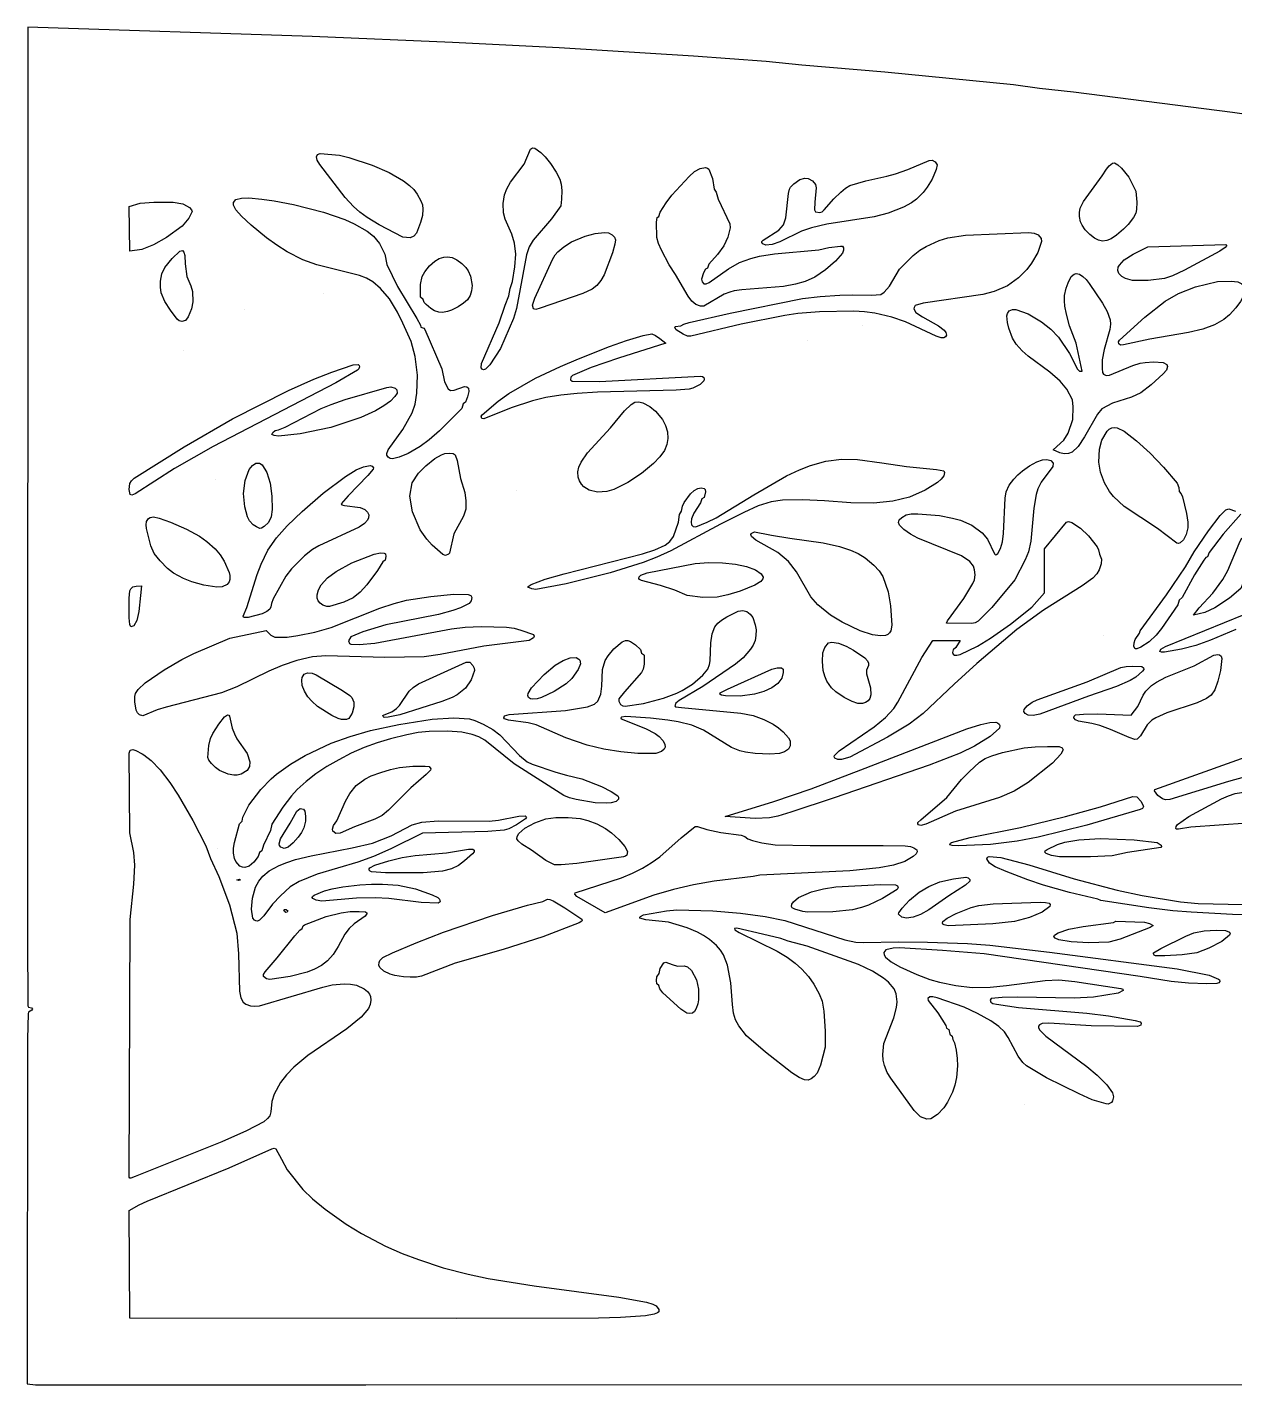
# Model space of a CAD drawing. Header units: millimetres. Extents: x 0 to 1498, y 1 to 900.
# Drawn here: x 0 to 800, y 1 to 900 of the extents above; entities that cross this region are included whole.
import ezdxf

# ---------------------------------------------------------------- set-up
doc = ezdxf.new("R2010")
doc.units = ezdxf.units.MM

msp = doc.modelspace()

# ---------------------------------------------------------------- linework, layer by layer
for points in [[(902.83, 828.26), (798.42, 843.23), (693.1, 856.74), (670.66, 859.12), (653.37, 861.7), (568.23, 870.08), (513.32, 874.62), (489.78, 876.99), (441.56, 880.58), (352.69, 886.12), (282.05, 889.71), (189.2, 893.62), (0.91, 899.82), (0.73, 296.94), (0.98, 252.23), (1.35, 251.36), (3.49, 250.75), (3.95, 250.06), (3.53, 249.22), (1.41, 247.98), (1.08, 247.01), (0.75, 230.2), (0.5, 2), (5.97, 1.42), (224.61, 1.34), (1497.5, 1.5)], [(803.96, 577.51), (792.32, 564.34), (783.02, 552.18), (781.82, 549.36), (780.75, 548.8), (779.44, 547.07), (773.24, 537.32), (765.13, 522.4), (763.17, 520.62), (762.26, 517.52), (751.43, 501.93), (747.96, 497.46), (743.32, 493.08), (737.72, 489.55), (735.12, 488.39), (733.95, 488.46), (733.04, 489.96), (733.25, 492.45), (734.07, 494.56), (736.75, 498.68), (737.29, 500.35), (754.72, 524.07), (767.29, 542.66), (773, 552.51), (782.59, 566.59), (790.14, 576.64), (793.97, 580.5), (795.97, 580.95), (800.38, 579.49)], [(800.58, 501.18), (783.85, 494.04), (774.15, 490.66), (764.58, 488.11), (753.28, 486.23), (751.39, 486.27), (750.36, 486.7), (751.03, 488.24), (753.96, 490), (806.15, 511.07)], [(812.57, 405.27), (795.65, 400.64), (756.91, 388.67), (754.09, 388.45), (752.02, 389.11), (749.08, 391.41), (746.69, 394.42), (747.08, 395.43), (825.28, 423.23)], [(821.56, 312.1), (798.45, 312.67), (771.02, 314.08), (758.81, 315.09), (742.92, 317.04), (711.32, 321.96), (709.33, 322.81), (690.5, 327.13), (673.37, 332.05), (662.87, 335.64), (648.56, 341.04), (641.22, 344.22), (637.59, 346.61), (635.76, 349.5), (636.2, 350.55), (637.23, 351), (644.98, 350.43), (663.5, 345.54), (693.69, 336.24), (722.08, 328.61), (738.6, 325.08), (764, 320.99), (775.63, 319.86), (805.45, 319.24)]]:
    msp.add_lwpolyline(points)
for points in [[(340.52, 816.84), (343.32, 814.07), (346.92, 809.55), (350.59, 803.96), (353.17, 799.12), (354, 796), (354.35, 791.76), (354.33, 786), (353.83, 781.65), (347.65, 773.02), (335.53, 758.94), (332.8, 754.51), (331.12, 749.2), (324.5, 713.6), (322.54, 707.08), (313.89, 687.15), (306.82, 676.44), (303.91, 673.38), (302.53, 673.03), (301.68, 673.5), (301.13, 674.41), (301.25, 677.19), (312.89, 704.2), (316.85, 715.87), (319.46, 722.05), (320.27, 726.94), (321.89, 731.52), (323.37, 741.21), (323.96, 749.69), (323.17, 756.76), (321.39, 762.86), (316.99, 772.81), (315.85, 776.88), (315.63, 783.09), (316.57, 788.83), (318.06, 792.75), (320.57, 797.14), (329.49, 809.13), (333.61, 819.06), (334.93, 819.88), (336.58, 819.75)], [(213.5, 813.62), (228.9, 808.52), (240.04, 803.73), (249.53, 798.12), (253.64, 795.05), (256.43, 792.39), (258.76, 789.31), (261.18, 784.9), (262.15, 782.16), (262.54, 779.35), (262.14, 775.19), (260.94, 770.53), (258.22, 763.5), (256.54, 761.44), (254.09, 760.43), (249.24, 760.83), (233.59, 768.9), (225.6, 773.82), (220.8, 777.35), (216.45, 781.2), (211.05, 787.17), (194.23, 808.96), (192.56, 811.85), (192.12, 813.89), (192.75, 815.45), (194.49, 816.13), (207.22, 815.01)], [(601.51, 810.62), (602.89, 808.78), (602.21, 805.52), (599.68, 799.22), (596.35, 793.84), (593.68, 790.49), (589.14, 786.01), (585.89, 783.5), (580.71, 780.6), (570.38, 776.69), (561.23, 774.34), (529.76, 769.34), (519.73, 767.12), (513.11, 764.72), (498.65, 757.68), (493.71, 755.91), (489.43, 755.54), (487.54, 756.35), (486.8, 757.25), (486.8, 757.88), (487.81, 758.88), (498.14, 765.5), (501.16, 768.95), (502.76, 773.66), (504.52, 789.82), (505.12, 792.55), (505.88, 794.01), (507.94, 796.18), (512, 799.07), (515.27, 799.99), (517.56, 799.73), (520.36, 798.12), (522.37, 795.7), (522.88, 793.45), (521.81, 783.96), (521.67, 778.88), (522.45, 777.61), (525.27, 777.21), (526.69, 777.7), (528.19, 778.84), (534.58, 786.14), (539.08, 790.64), (542.23, 793.26), (545.18, 794.92), (555.72, 798.19), (569.59, 801.12), (575.32, 802.73), (583.51, 805.61), (597.66, 811.51), (599.55, 811.7)], [(725.03, 806.59), (729.7, 800.44), (734.32, 791.25), (734.99, 783.94), (734.87, 779.18), (734.42, 776.77), (732.87, 773.83), (729.37, 769.25), (726.23, 766.03), (721.53, 762.14), (717.99, 759.79), (715.31, 758.64), (712.35, 758.26), (709.75, 758.75), (707.06, 760.14), (703.95, 762.65), (700.95, 765.68), (698.78, 768.69), (697.76, 771.04), (697.09, 774.52), (697.02, 777.11), (697.51, 779.95), (699.84, 784.45), (712.15, 801.37), (714.9, 805.94), (716.65, 807.96), (718.87, 809.74), (720.18, 809.99), (722.49, 808.74)], [(451.68, 805.75), (454.13, 799.61), (455.36, 792.52), (456.64, 790.68), (457.89, 785.96), (465.58, 769.59), (465.96, 767.11), (464.4, 760.77), (461.59, 755.19), (457.47, 749.37), (451.77, 742.86), (450.83, 740.39), (449.58, 739.71), (448.26, 737.27), (447, 733), (447.41, 731.35), (448.41, 730.05), (449.88, 729.92), (451.99, 730.85), (464.73, 739.87), (472.06, 743.98), (479.45, 746.82), (485.3, 748.33), (495.33, 749.85), (524.55, 752.48), (531.12, 754.03), (539.01, 754.96), (540.3, 754.78), (540.94, 753.78), (540.91, 752.17), (540.2, 750.19), (535.58, 744.91), (528.99, 739.12), (521.82, 734.37), (515.59, 731.5), (509.12, 729.63), (501.07, 728.27), (473.53, 726), (468.49, 725.27), (465.55, 724.55), (461.85, 723.03), (448.47, 715.13), (446.17, 715.15), (443.22, 716.35), (440.42, 718.58), (438.02, 721.71), (429.75, 736.14), (425.53, 742.55), (420.5, 752.14), (418.47, 756.67), (417.35, 760.69), (417.15, 770.74), (417.65, 773.8), (418.71, 774.46), (419.5, 777.43), (423.45, 783.63), (427.27, 788.59), (438.64, 800.99), (442.37, 804.36), (446.04, 806.38), (449.45, 806.9), (450.8, 806.55)], [(103.63, 782.88), (103.97, 782.77), (108.04, 780.47), (109.35, 778.9), (109.63, 777.76), (107.51, 773.32), (103.03, 768.21), (92.72, 760.61), (84.15, 755.83), (76.44, 752.76), (68.5, 751.5), (67.95, 781.03), (75.3, 783.32), (84.44, 784.05), (97.1, 784.01)], [(155.79, 785.98), (163.93, 784.9), (176.77, 782.42), (196.76, 777.43), (210.73, 772.46), (216.96, 769.67), (225.56, 764.9), (229.77, 761.49), (233.64, 756.67), (237.21, 749.57), (238.64, 742.84), (245.76, 728.22), (258.46, 707.11), (260.84, 702.68), (261.17, 701.38), (262.99, 700.64), (263.83, 699.67), (274.95, 673.6), (276.67, 665.16), (279.24, 660.37), (280.67, 659.31), (283.24, 659.66), (290.1, 661.93), (291.6, 661.88), (292.71, 660.95), (292.93, 658.6), (292.05, 655.1), (290.64, 651.54), (289.13, 650.54), (288.27, 647.51), (273.39, 632.74), (266.52, 626.68), (260.59, 622.32), (252.66, 617.7), (246.79, 615.24), (242.26, 614.06), (240.89, 614.29), (239.42, 615.3), (238.61, 616.65), (238.52, 617.6), (239.5, 620.16), (249.1, 633.52), (255.39, 644.49), (257.25, 650.28), (258.48, 657.68), (258.88, 669.57), (257.42, 681.9), (254.64, 691.9), (249.24, 703.83), (245.65, 711.13), (240.32, 720.01), (234.45, 726.95), (229.26, 731.38), (225.12, 733.71), (220.45, 735.52), (192.3, 742.44), (183.03, 745.85), (172.71, 751.19), (165.82, 755.49), (158.88, 760.41), (148.77, 768.72), (142.33, 774.77), (138.7, 778.82), (137.09, 781.99), (137.14, 783.77), (138.68, 785.68), (142.33, 786.75), (147.35, 786.78)], [(387.78, 762.44), (389.3, 760.87), (389.86, 759.07), (389.51, 756.29), (387.9, 750.53), (382.54, 735.82), (380.28, 732.09), (377.59, 728.94), (374.53, 726.53), (368.26, 723.5), (340.18, 713.79), (337.22, 713.01), (335.77, 713.47), (335.11, 715.73), (336.57, 720.52), (348.19, 746.03), (349.99, 749.08), (351.81, 751.24), (355.71, 754.34), (360.95, 757.64), (369.82, 761.53), (376.49, 763.29), (382.64, 763.96), (385.33, 763.62)], [(669.78, 762.44), (671.84, 760), (671.87, 757.92), (669.59, 750.8), (665.44, 743.7), (662.17, 739.36), (656.8, 733.91), (649.47, 728.7), (640.69, 724.84), (633.08, 722.8), (593.66, 717.21), (588.37, 715.62), (587.57, 714.31), (587.54, 713.51), (588.82, 710.89), (593.13, 708.03), (603.73, 702.2), (607.43, 699.31), (608.63, 697.7), (609, 696.09), (608.4, 694.79), (607.41, 694.33), (605.6, 694.29), (602.15, 695.33), (581.87, 704.72), (572.9, 707.96), (561.6, 710.57), (554.75, 711.51), (547.84, 711.93), (524.91, 711.48), (510.58, 710.23), (502.01, 709.07), (473.19, 703.37), (439.93, 695.4), (437.64, 695.43), (434.69, 696.6), (430.2, 699.62), (429.17, 701.04), (429.56, 701.71), (433.2, 702.27), (435.27, 703.34), (438.74, 704.36), (465.87, 710.54), (513.83, 720.19), (525.51, 721.56), (538.49, 722.51), (546.64, 722.75), (559.36, 722.38), (565.52, 722.98), (567.84, 724.41), (571.28, 728.43), (577.92, 739.63), (587.12, 748.71), (591.48, 752.18), (595.52, 754.65), (604.13, 758.58), (609.95, 760.42), (621.68, 762.14), (663.53, 763.84), (667.03, 763.5)], [(793.47, 754.07), (790.08, 751.53), (766.63, 738.91), (758.79, 735.3), (753.41, 733.57), (742.5, 732.1), (732.12, 732.26), (727.49, 733.45), (725.13, 734.77), (723.25, 736.7), (722.46, 738.76), (722.78, 740.93), (723.49, 742.35), (726.67, 745.84), (732.7, 749.66), (742.39, 754.5), (793.99, 755.91), (794.72, 755.42)], [(105.21, 743.25), (106.2, 734.87), (108.83, 728.74), (109.98, 724.86), (110.14, 718.13), (109.36, 713.49), (107.2, 708.19), (105.25, 705.71), (102.94, 705.03), (101.18, 705.53), (99.82, 706.65), (95.41, 712.43), (91.64, 718.32), (89.31, 723.94), (88.72, 727.74), (88.71, 731.65), (89.6, 736.54), (91.64, 740.66), (96.52, 746.8), (101.55, 751.57), (103.34, 751.97), (104.31, 751), (104.85, 748.61)], [(284.93, 745.9), (288.23, 743.49), (290.95, 740.66), (292.4, 738.54), (293.97, 735.12), (295, 728.87), (294.65, 725.36), (293.66, 722.21), (291.89, 719.44), (289.4, 717.06), (285.85, 714.72), (281.46, 712.57), (278.69, 711.57), (275.38, 711.08), (273.02, 711.28), (270.09, 712.18), (267.7, 713.63), (264.62, 716.28), (263.3, 717.71), (262.68, 719.63), (260.97, 721.1), (260.96, 729.55), (261.92, 734.8), (263.71, 737.96), (266.88, 741.84), (270.43, 745.06), (273.25, 746.72), (276.4, 747.7), (278.76, 747.87), (281.87, 747.31)], [(699.41, 734.89), (701.64, 732.75), (703.59, 730.14), (712.44, 717.11), (715.38, 711.7), (717.32, 706.15), (717.6, 703.21), (717.26, 699.84), (713.44, 686.44), (712.19, 679.7), (712.1, 673.86), (712.42, 671.37), (712.94, 670.24), (714.71, 669.36), (716.94, 669.57), (732.4, 675.94), (737.3, 677.4), (740.69, 677.95), (746.13, 678.24), (752.41, 677.89), (754.94, 676.68), (755.44, 675.28), (754.62, 672.83), (752.56, 670.33), (744.49, 663.12), (737.64, 657.86), (731.57, 654.93), (718.95, 651.08), (711.9, 647.19), (708.95, 643.81), (700.41, 628.61), (696.2, 622.28), (692.23, 618.63), (689.73, 617.62), (686.93, 617.44), (684.13, 618.03), (679.7, 620.21), (686.68, 626.46), (689.53, 631.06), (692.72, 640.1), (692.94, 648.6), (692.39, 653.16), (688.81, 660.36), (684.3, 665.5), (677.51, 671.39), (663.04, 681.99), (659.15, 685.54), (655.19, 690.01), (652.77, 694.1), (650.33, 700.56), (649.36, 704.44), (649.08, 708.69), (649.35, 710.33), (650.51, 712.01), (652.66, 713.07), (655.06, 713.04), (663.09, 710.16), (672.04, 704.9), (678.14, 699.91), (683.14, 694.57), (690.44, 683.91), (695.77, 673.46), (697.12, 672.11), (698.96, 672.17), (694.91, 690.78), (690.61, 702.21), (688.41, 709.8), (687.35, 715.1), (687.08, 718.74), (687.28, 722.32), (688.28, 727.08), (689.55, 730.67), (691.71, 734.89), (693.55, 736.45), (694.85, 736.82), (697.05, 736.31)], [(804.1, 730.28), (806.22, 728.44), (807, 726.38), (806.4, 723.43), (803.7, 718.27), (800.65, 713.99), (796.35, 709.35), (792.76, 706.46), (786.44, 702.85), (778.76, 699.97), (769.35, 697.64), (743.65, 693.4), (726.3, 689.65), (724.26, 689.41), (723.26, 690.2), (722.96, 691.55), (723.58, 692.78), (740.38, 708), (753.93, 718.57), (762.56, 723.5), (773.93, 727.88), (788.48, 731.45), (797.49, 731.8), (801.84, 731.22)], [(196.5, 723.26), (196.5, 723.26)], [(144.7, 713.25), (144.7, 713.25)], [(553.5, 702.07), (553.5, 702.07)], [(419.37, 693.85), (423.19, 690.69), (391.88, 680.81), (373.77, 674.48), (361.42, 669.19), (360.39, 668.28), (360.1, 666.46), (361.26, 665.63), (379.3, 665.4), (446.16, 668.88), (447.53, 668.61), (448.37, 667.99), (448.75, 666.83), (448.4, 665.71), (446.01, 663.39), (441.22, 660.88), (438.77, 660.28), (430.13, 659.59), (378.16, 658.18), (364.64, 657.44), (353.85, 656.29), (343.96, 654.67), (335.02, 652.55), (320.87, 647.92), (302.8, 640.62), (301.46, 640.91), (301.1, 642.38), (301.64, 643.29), (312.33, 652.36), (319.26, 657.28), (337.12, 667.42), (353.63, 675.33), (365.46, 680.39), (386.07, 688.38), (397.32, 692.36), (408.24, 695.66), (414.05, 696.86), (416.5, 695.81)], [(516.88, 692.23), (516.88, 692.23)], [(104.2, 686), (104.2, 686)], [(220.5, 675.02), (220.16, 673.72), (219.22, 672.75), (204.73, 664.37), (123.66, 622.27), (97.96, 607.69), (72.08, 590.92), (69.69, 590.15), (68.62, 590.64), (68.02, 593.75), (68.48, 597.93), (69.51, 599.56), (71.27, 601.27), (104.54, 622.08), (136.5, 640.72), (173.48, 659.45), (190.25, 666.93), (202.26, 671.55), (216.36, 676.39), (219.6, 676.52), (220.27, 675.9)], [(244.11, 660.94), (245.27, 659.73), (245.35, 657.53), (243.83, 655.35), (240.95, 652.35), (236.68, 649.18), (231.13, 645.87), (221.46, 641.5), (201.64, 634.92), (181.31, 630.61), (166.96, 629.11), (164.03, 629.49), (162.56, 630.32), (163.07, 631.58), (164.59, 632.83), (166.94, 633.29), (171.19, 635.2), (195.06, 647.38), (201.76, 650.16), (211.05, 653.35), (238.5, 661.41), (241.35, 661.78)], [(412.6, 648.75), (416.44, 645.71), (421.06, 640.23), (423.12, 636.15), (424.32, 631.91), (424.58, 627.68), (423.93, 623.55), (422.38, 619.75), (419.41, 615.54), (415.22, 610.99), (407.22, 604.4), (398.21, 598.57), (388.94, 593.96), (384.27, 592.5), (377.95, 592.06), (372.47, 593.4), (369.09, 595.56), (367.36, 597.42), (366.07, 599.6), (365.27, 602.01), (365.04, 605.55), (365.7, 608.54), (367.19, 611.86), (371.5, 618.06), (386.58, 634.57), (395.85, 645.82), (400.29, 650.11), (402.81, 651.6), (405.41, 651.95), (408.02, 651.31)], [(726.61, 632.38), (734.94, 626.07), (743.87, 617.79), (752.76, 608.54), (761.84, 597.99), (762.87, 595.19), (763.2, 592.57), (764.47, 590.88), (765.24, 588.99), (767.98, 577.97), (768.85, 572.31), (768.77, 568.52), (767.75, 564.07), (766.04, 560.59), (763.82, 558.47), (762.67, 558.07), (761.53, 558.24), (748.82, 568.06), (726.59, 582.68), (719.55, 589.23), (716.91, 592.62), (713.6, 598.29), (710.94, 605.4), (709.99, 612), (710.36, 620.56), (711.88, 626.41), (715.4, 632.51), (716.77, 633.84), (718.48, 634.7), (720.28, 634.98), (722.08, 634.66)], [(156.03, 610.24), (159.1, 605.04), (161.29, 598.02), (162.54, 589.35), (162.78, 580.62), (162, 575.67), (160.26, 572.07), (157.47, 569.39), (155.61, 568.33), (154.53, 568.15), (152.23, 569.06), (150.12, 570.56), (147.8, 573.21), (146.41, 575.74), (144.51, 582.28), (143.76, 591.22), (144.85, 599.9), (147.46, 607.03), (149.78, 609.83), (151.84, 611.27), (154.4, 611.35)], [(283.76, 616.75), (285.13, 613.08), (287.38, 601.18), (290.31, 591.85), (290.96, 586.35), (290.83, 580.86), (289.42, 576.21), (283.01, 564.56), (280.01, 551.75), (279.44, 550.95), (277.51, 550.23), (275.56, 550.86), (268.65, 557), (265.14, 561.02), (260.76, 567.26), (255.48, 579.01), (253.82, 589.43), (255.4, 598.33), (259.5, 604.67), (264.49, 609.57), (270.28, 614.33), (274.75, 616.88), (277.04, 617.58), (280.11, 617.91), (282.62, 617.58)], [(566.17, 611.57), (582.56, 609.1), (602.48, 607.14), (607.24, 606.16), (607.8, 605), (607.33, 602.99), (605.46, 600.62), (603.05, 598.59), (594.89, 593.31), (584.64, 588.84), (573.65, 586.05), (560.7, 584.72), (545.66, 585.04), (528.38, 586.45), (513.69, 587.04), (500.54, 586.87), (492.92, 585.74), (484.47, 582.95), (474.91, 578.57), (459.55, 570.85), (426.58, 553.35), (417.25, 549.09), (408.33, 545.58), (386.33, 538.73), (357.4, 531.47), (337.21, 527.75), (334.66, 528.01), (332.03, 529.13), (332.19, 529.61), (334.25, 531.06), (343.37, 534.42), (356.08, 538.04), (407.92, 551.3), (415.94, 553.96), (422.83, 557.06), (426.04, 559.45), (428.39, 562.83), (431.6, 572.22), (432.29, 577.27), (433.71, 579.51), (434.31, 582.89), (435.49, 585.24), (439.62, 591.08), (442.11, 593.27), (444.44, 594.49), (446.77, 594.95), (448.56, 594.61), (449.24, 593.79), (449.45, 592.23), (448.6, 588.47), (447.2, 587.58), (446.19, 585.02), (441.78, 578.11), (440.32, 574.51), (440, 572.23), (440.31, 570.39), (441.37, 569.41), (443.06, 569.24), (450.58, 572.18), (456.62, 575.21), (481.61, 590.43), (503.21, 602.92), (511.8, 606.96), (518.98, 609.66), (529.3, 612.5), (539.61, 613.83), (550.13, 613.75)], [(678.07, 612.96), (679.68, 611.37), (679.42, 609.15), (671.76, 598.78), (669.56, 594.22), (668.45, 590.64), (666.92, 581.46), (664.91, 559.75), (663.43, 552.65), (661.15, 547.25), (654.22, 534.16), (639.02, 515.86), (630.15, 506.64), (628.08, 505.58), (625.82, 505.15), (609.11, 505.31), (609.77, 506.86), (620.66, 521.72), (626.57, 531.56), (627.52, 534.15), (627.99, 537.39), (627.71, 540.63), (626.85, 543.08), (624.6, 546.18), (618.91, 549.98), (590.18, 561.64), (585.23, 564.35), (580.92, 567.32), (577.9, 570.17), (577.21, 572.06), (577.65, 573.76), (579.45, 575.37), (582.48, 576.98), (585.62, 577.76), (590.03, 577.86), (604.49, 576.65), (613.13, 574.99), (618.28, 573.48), (625.91, 570.16), (632.61, 565.26), (636.23, 560.92), (640.79, 551.19), (641.57, 550.7), (642.25, 550.82), (643.08, 551.54), (644.91, 554.82), (646.24, 559.15), (646.83, 564.65), (647.86, 588.22), (648.68, 592.41), (650.64, 596.62), (653.57, 600.67), (656.28, 603.57), (659.37, 606.27), (663.96, 609.45), (668.94, 612.21), (672.54, 613.55), (675.43, 613.77)], [(229.78, 608.19), (229.61, 607.33), (225.96, 603.05), (213.1, 589.74), (208.39, 584.35), (208.78, 583.78), (210.66, 583.36), (220.88, 581.94), (223.94, 580.69), (225.88, 578.9), (226.66, 577.18), (226.57, 575.04), (225.73, 573.57), (223.77, 571.44), (220.36, 569.02), (193.52, 556.59), (189.3, 554.06), (184.18, 549.94), (175.46, 541.27), (171.73, 536.51), (163.46, 521.53), (162.21, 518.38), (161.85, 516.13), (161.08, 514.75), (159.13, 513.1), (155.97, 511.63), (146.7, 509.16), (144.47, 509.1), (143.74, 509.47), (143.59, 510.03), (145.91, 515.73), (152.78, 537.52), (155.43, 544.43), (159.91, 553.6), (165.55, 561.92), (172.55, 569.85), (182.55, 579.27), (196.37, 591.36), (211.29, 602.4), (218.36, 606.87), (223.11, 608.96), (227.62, 609.74), (228.95, 609.32)], [(125.47, 600.64), (125.47, 600.64)], [(324.4, 593.4), (324.4, 593.4)], [(95.42, 572.25), (105.94, 567.58), (114.56, 562.93), (119.45, 559.54), (125.04, 554.48), (128.21, 550.65), (130.87, 546.53), (134.23, 538.91), (134.71, 536.96), (134.75, 534.2), (134.29, 532.77), (132.87, 530.96), (129.63, 529.45), (126.1, 529.3), (117.46, 530.59), (109.46, 532.68), (103.92, 534.88), (97.44, 538.51), (93.38, 541.67), (88.61, 546.54), (84.69, 551.52), (82.35, 556.62), (79.57, 567.94), (79.2, 570.45), (79.49, 572.78), (80.86, 574.67), (81.89, 575.32), (84.21, 575.82), (87.95, 574.91)], [(697.7, 568.35), (703.01, 563.2), (708.75, 555.91), (709.79, 553.9), (710.35, 550.95), (711.7, 547.84), (711.47, 544.63), (710.12, 540.77), (708.49, 537.97), (706.01, 535.14), (698.96, 530.15), (673.32, 514.03), (655.68, 501.15), (629.2, 478.79), (614.09, 465.1), (593.54, 445.6), (584.41, 438.47), (570, 429.96), (545.02, 416.71), (539.61, 415.07), (537.05, 415.26), (535.19, 416.15), (534.79, 416.91), (534.91, 417.76), (538.06, 421.01), (561.26, 436.75), (568.63, 443), (574.13, 448.86), (576.89, 453.07), (592.72, 482.63), (600.1, 494), (618.11, 494), (615.24, 489.36), (613.41, 487.75), (613, 486), (613.53, 484.78), (614.41, 484.3), (616.02, 484.2), (618.03, 484.71), (629.49, 490.16), (638.22, 495.38), (651.47, 504.64), (665.54, 516.03), (674, 525.46), (674, 554.62), (688.45, 572.23), (689.94, 572.62), (691.96, 572.11)], [(492.1, 563.94), (493.21, 563.7), (505.34, 561.62), (527.47, 558.62), (538.16, 556.22), (545.46, 553.75), (550.54, 551.44), (555.3, 548.55), (561.08, 543.8), (564.51, 540.01), (566.95, 536.31), (570.54, 526.15), (572.07, 516.92), (572.86, 503.97), (572.29, 500.29), (571.42, 498.91), (570.15, 497.89), (568.62, 497.31), (565.39, 496.98), (560.07, 497.67), (551.88, 500.38), (540, 505.98), (532.34, 510.7), (523.91, 517.61), (519.25, 522.92), (509.76, 539.41), (504.39, 546.28), (497.37, 552.1), (482.93, 560.31), (479.9, 562.83), (479.49, 564.11), (479.77, 564.81), (482.08, 565.83)], [(809.43, 556.83), (809.69, 550.16), (808.79, 538.87), (807.31, 536.63), (806.71, 533.57), (805.17, 532.42), (804.87, 530.46), (803.84, 528.24), (796.36, 522.03), (786.62, 515.61), (780.19, 512.46), (772.66, 510.71), (776.29, 515.52), (785.38, 525.14), (791.99, 534.19), (795.31, 540.25), (802.71, 558.15), (804.44, 561.49), (806.33, 562.58), (807.96, 562.01)], [(238, 549.5), (237.53, 547.17), (236.03, 545.99), (232.42, 540.23), (225.42, 530.74), (220.86, 525.82), (216.37, 522.27), (210.18, 519.2), (200.7, 516.4), (198.87, 516.46), (196.34, 517.37), (194.45, 518.58), (193.09, 520.11), (192.42, 521.97), (192.43, 524.07), (193.43, 527.48), (195.22, 530.81), (199.37, 535.35), (205.01, 539.65), (215.54, 545.32), (230.17, 551.02), (234.3, 551.86), (236.92, 551.82), (237.74, 551.2)], [(476.7, 542.84), (482.61, 540.63), (486.36, 538), (487.61, 535.83), (487.47, 534.78), (486.28, 532.87), (482.16, 530.44), (472.45, 526.54), (464.41, 524.1), (457.27, 522.7), (447.69, 522.35), (437.32, 523.7), (429.27, 527.23), (419.77, 530.32), (407.29, 533.6), (405.83, 534.24), (405.37, 534.85), (405.66, 536.05), (406.65, 537.07), (411.04, 538.8), (442.72, 544.92), (451.7, 545.44), (460.79, 545.28), (469.35, 544.47)], [(75.61, 523.75), (74.39, 513.08), (73.13, 507.22), (71.12, 503.63), (69.15, 503.04), (68.43, 504.49), (68.06, 508.91), (68.08, 521.85), (68.56, 526.79), (69.1, 528.21), (70.43, 529.38), (72.57, 529.96), (76.23, 530)], [(294.81, 522.3), (294.49, 520.13), (293.02, 518.5), (287.37, 515.6), (282.29, 513.75), (272.82, 511.17), (237.96, 504.21), (222.73, 499.76), (214.8, 496.4), (213.2, 493.79), (213.78, 492.05), (214.8, 491.58), (220.24, 491.25), (230.71, 492.07), (281.46, 501.65), (290.45, 502.71), (301.14, 503.09), (317.73, 502.73), (322.92, 502.01), (327.38, 500.86), (335.71, 497.93), (336.13, 496.86), (335.73, 495.79), (332.73, 493.82), (302.86, 490.28), (274.01, 484.57), (263.24, 483.15), (237.37, 482.71), (198.31, 483.85), (189.35, 483.02), (179.1, 480.69), (169.23, 477.33), (160.47, 473.58), (139.29, 463.22), (129.11, 459.32), (92.58, 449.9), (86.64, 447.97), (77.07, 444.03), (74.8, 444.66), (73.6, 445.98), (72.67, 447.92), (71.81, 453.26), (71.81, 456.91), (72.19, 458.78), (74.04, 461.58), (78.71, 465.93), (91.12, 474.42), (102.96, 481.36), (110.82, 485.26), (134.61, 495.51), (158.75, 500.6), (161.76, 497.4), (164.47, 496.22), (172.59, 496.17), (179.59, 497.13), (190.85, 499.49), (201.69, 502.5), (233.98, 515.4), (243.39, 518.46), (251.61, 520.52), (267.69, 523.08), (283.06, 524.6), (292.46, 524.4), (294.14, 523.73)], [(476.98, 513.01), (479.18, 511.36), (480.79, 509.12), (482.53, 504.35), (483.02, 500.88), (482.97, 497.28), (482.37, 493.9), (481.17, 490.88), (479.36, 488.12), (474.47, 482.55), (469.39, 478.16), (447.7, 463.46), (432.1, 454.32), (429.98, 452.56), (429.14, 450.78), (429.73, 450.06), (433.64, 449.56), (472.99, 445.84), (480.99, 444.22), (488.21, 441.68), (494.26, 438.57), (497.89, 436.11), (500.96, 433.55), (504.58, 429.54), (505.61, 427.44), (505.63, 424.3), (504.55, 422.12), (501.93, 420.14), (498.59, 419.21), (492.11, 418.81), (482.49, 419.13), (476.03, 419.94), (472.27, 420.93), (466.72, 423.2), (448.12, 434.58), (440.43, 437.81), (431.54, 440.05), (424.64, 441.31), (413.06, 442.62), (396.8, 443.74), (393.85, 443.14), (393.51, 442.74), (393.81, 441.99), (409.88, 435.73), (416.12, 432.47), (418.89, 430.48), (421.36, 427.78), (422.67, 425.41), (422.82, 423.33), (422.21, 422), (420.46, 420.38), (416.64, 419.18), (404.71, 419.25), (393.51, 420.15), (382.33, 421.95), (371.31, 424.61), (357.16, 429.41), (337.4, 438.19), (332.15, 439.44), (319.23, 441.31), (316.54, 442.16), (316.04, 442.74), (316.47, 443.98), (319.56, 444.86), (356.92, 447.6), (371.39, 449.92), (376.14, 451.76), (378.34, 453.88), (380.16, 458.39), (380.85, 463.62), (381.33, 474.81), (383.04, 480.59), (385.01, 483.87), (388.9, 488.31), (394.44, 493.03), (396.63, 493.94), (398.06, 493.96), (399.87, 493.33), (403.25, 491.02), (406.56, 487.9), (407.22, 485.52), (408.59, 484.77), (408.87, 484.2), (408.86, 478.35), (408.31, 475), (407.12, 472.76), (395.87, 459.99), (392.17, 455.24), (392.09, 453.71), (393.31, 451.55), (394.74, 450.69), (396.39, 450.47), (408.48, 452.15), (421.66, 455.74), (430.6, 459.18), (434.17, 460.88), (440.88, 465.03), (447.77, 470.92), (450.99, 474.89), (452.27, 478.13), (452.67, 480.44), (453.17, 492.34), (453.97, 498.44), (455.82, 502.87), (457.72, 505.35), (460.09, 507.39), (463.7, 509.67), (471.17, 513.25), (474.21, 513.88)], [(713.29, 496.99), (713.29, 496.99)], [(547.47, 487.55), (555, 482.43), (556.8, 480.58), (557.54, 478.95), (557.44, 477.42), (556.2, 474.27), (556.11, 471.77), (558.73, 462.63), (558.93, 457.95), (558.34, 455.57), (557.28, 453.97), (555.52, 452.84), (553.45, 452.21), (550.39, 452.29), (546.67, 453.49), (541.38, 456.16), (535.79, 459.97), (533.06, 462.5), (529.86, 466.99), (528.44, 470.28), (527.54, 474), (527, 480.08), (527.31, 485.74), (528.57, 489.31), (531.06, 492.38), (533.1, 492.88), (537.6, 492.24), (542.63, 490.24)], [(295.43, 477.46), (296.39, 475.65), (296.57, 474.01), (294.5, 468), (290.73, 462.41), (285.22, 458.04), (281.87, 456.31), (274.93, 453.62), (247.17, 444.78), (239.49, 443.11), (236.93, 443.01), (236.07, 443.6), (236.06, 444.21), (236.89, 444.82), (242.01, 446.76), (245.09, 448.88), (246.9, 450.94), (253.33, 460.41), (255.98, 462.89), (259.62, 465.27), (291.07, 479.56), (293.44, 479.62)], [(366.35, 480.82), (366.7, 478.58), (365.18, 474.75), (361.01, 468.82), (357.25, 465.33), (349.33, 460.23), (341.04, 456.18), (338.15, 455.3), (335.15, 455), (333.66, 455.33), (332.45, 456.27), (331.89, 457.54), (332.1, 458.92), (334.39, 462.67), (342.78, 471.53), (350.1, 477.71), (355.33, 480.78), (360, 482.4), (363.94, 482.57), (365.7, 481.61)], [(739.55, 475.92), (739.68, 474.65), (738.92, 473.58), (734.5, 469.66), (730.65, 467.48), (721.62, 463.44), (702.99, 457.08), (670.76, 445.13), (666.34, 444.28), (663.19, 444.45), (661.13, 445.56), (660.35, 446.87), (660.43, 448.29), (662.41, 450.65), (665.86, 453.05), (669.15, 454.75), (702.22, 466.54), (724.59, 475.99), (728.09, 476.72), (732.53, 476.87), (738.38, 476.63)], [(791.34, 482), (790.43, 474.07), (788.8, 466.93), (786.66, 461.21), (784.2, 457.84), (781.08, 455.6), (775.07, 452.73), (754.99, 445.97), (747.73, 442.81), (745.07, 441.1), (742.01, 438.21), (737.55, 430.91), (735.32, 428.62), (733.81, 428.47), (729.92, 429.66), (717.61, 435.12), (710.55, 437.72), (705.39, 439.02), (696.53, 440.55), (694.48, 441.44), (693.41, 442.74), (693.5, 443.81), (694.58, 444.71), (699.77, 445.27), (709.16, 445.37), (731.31, 444.61), (735.63, 450.15), (739.25, 457.69), (741.09, 460.41), (744.85, 464.13), (748.18, 466.45), (754.26, 469.66), (772.94, 477.2), (786.07, 484.12), (788.66, 484.69), (789.71, 484.54), (790.94, 483.54)], [(191.85, 471.13), (209.22, 460.83), (214.11, 457.58), (215.47, 456.22), (216.74, 453.09), (216.78, 450.02), (215.56, 445.83), (213.39, 442.31), (211.86, 441.68), (208.61, 441.7), (206.36, 442.23), (202.09, 444.22), (192.68, 450.33), (188.9, 453.7), (186.34, 456.65), (183.99, 460.4), (182.52, 464.15), (182.27, 467.74), (182.58, 469.53), (183.87, 471.63), (186.13, 472.61), (189.12, 472.39)], [(501, 472.65), (500.13, 469), (497.46, 465.58), (493.46, 462.59), (488.27, 460.19), (481.88, 458.42), (472.44, 457.19), (462.88, 457.31), (460.16, 457.64), (459.09, 458.5), (459.25, 459.39), (464, 461.76), (493.47, 474.95), (496.9, 475.91), (499.91, 475.85), (500.86, 474.87)], [(134.41, 443.75), (136.28, 435.81), (137.66, 432.09), (139.34, 428.84), (146.05, 419.07), (147.92, 413.66), (147.61, 410.45), (146.04, 407.87), (142.27, 405.51), (139.55, 404.74), (137.31, 404.7), (133.67, 405.41), (127.88, 407.83), (125.21, 409.85), (122.5, 412.63), (120.81, 414.78), (120.16, 416.6), (120.69, 424.52), (121.95, 429), (123.47, 432.38), (127.29, 438.49), (131.18, 443.51), (133.06, 444.78), (133.9, 444.51)], [(302.31, 438.61), (308.82, 434.93), (313.38, 431.39), (326.52, 417.74), (331.5, 413.65), (334.71, 412.13), (350.37, 406.83), (357.5, 404.72), (367.75, 402.32), (380.81, 397.36), (387.17, 394.05), (391.51, 391.03), (391.94, 390.17), (391.89, 388.97), (390.5, 387.43), (387.12, 386.45), (384.19, 386.17), (376.55, 386.52), (364.03, 388.62), (359.6, 389.8), (355.81, 391.34), (322.92, 412.22), (303.48, 427.89), (299.43, 430.13), (295.1, 431.83), (288.24, 433.27), (278.69, 433.93), (266.58, 433.77), (259.44, 433.06), (251.8, 431.59), (241, 428.85), (232.22, 426.19), (223.62, 423.01), (215.06, 419.26), (206.72, 415.04), (198.98, 410.54), (191.51, 405.59), (185.18, 400.71), (179.27, 395.33), (175.45, 391.14), (169.78, 383.55), (162.53, 372.45), (161.54, 368.17), (156.91, 358.41), (155.84, 354.63), (154.23, 353.57), (153.42, 350.97), (150.5, 347.29), (147.47, 344.5), (144.65, 343.61), (142.95, 343.85), (141.28, 344.64), (138.61, 347.65), (137.74, 349.67), (137.05, 353.3), (137.11, 356.58), (137.84, 360.33), (141.15, 372.66), (142.77, 374.46), (143.31, 376.95), (147.21, 385), (155.2, 395.33), (161.93, 402.32), (165.63, 405.46), (174.78, 412.06), (184.47, 417.84), (201.79, 425.91), (214.39, 430.39), (227.83, 434.27), (246.49, 438.33), (268.56, 441.8), (282.85, 442.66), (293.35, 442), (296.75, 441.06)], [(643.92, 438.6), (644.38, 437.75), (644.25, 435.92), (637.89, 430.46), (627.55, 423.92), (618.16, 419.29), (597.68, 411.34), (534.71, 389.7), (505.94, 380.23), (497.53, 377.77), (491.99, 376.6), (482.41, 376.1), (462.5, 377.5), (494.73, 387.39), (519.5, 395.84), (552.43, 408.23), (622.56, 435.49), (631.72, 438.37), (637.71, 439.67), (641.67, 439.78), (642.91, 439.41)], [(685.73, 422.87), (686.21, 421.52), (684.83, 418.76), (679.3, 412.86), (663.11, 399.97), (653.92, 394.24), (644.26, 390.08), (614.94, 380.99), (595.47, 372.28), (592.13, 371.53), (590.57, 371.86), (590.07, 372.5), (590.15, 373.38), (592.1, 375.22), (609.22, 390.02), (618.95, 401.86), (624, 407.07), (630.92, 413.34), (634.6, 415.79), (639.13, 417.67), (646.19, 419.79), (660.5, 422.9), (667.79, 423.63), (676.03, 423.86), (683.75, 423.73)], [(76.57, 418.96), (77.8, 418.22), (82.5, 414.61), (88.63, 408.29), (95.01, 399.93), (100.41, 391.65), (110.14, 374.89), (118.82, 357.96), (121.92, 349.65), (127.36, 337.78), (134.54, 319.02), (139.35, 300.31), (140.35, 286.52), (141.16, 261.89), (141.89, 257.4), (143.53, 254.57), (145.27, 253.21), (148.4, 252.15), (151.22, 251.91), (154.26, 252.2), (196.13, 264.57), (202.35, 266.01), (210.36, 266.83), (214.48, 266.61), (218.52, 265.79), (223.49, 263.49), (225.75, 261.66), (227.22, 259.9), (227.79, 258.37), (228, 255.81), (227.59, 252.96), (226.39, 250.34), (221.54, 244.62), (212.02, 237.03), (186.2, 219.23), (177.09, 211.61), (172.22, 206.49), (168.27, 201.36), (164.02, 193.63), (162.52, 188.89), (161.86, 182.09), (161.14, 179.45), (159.65, 177.6), (157.1, 175.5), (145.67, 169.55), (129.28, 162.08), (72.02, 139.14), (69.24, 138.06), (68.38, 138.12), (68.06, 138.72), (68.63, 309.28), (71.13, 332.75), (71.77, 345.23), (71.08, 353.53), (68.38, 366.71), (67.93, 419.47), (68.72, 421.39), (70.37, 421.87), (72.53, 421.16)], [(267.72, 409), (267.47, 408.14), (264.74, 405.28), (254.48, 396.48), (239.76, 381.61), (235.44, 378.13), (230.7, 375.63), (217.17, 370.7), (207.66, 366.5), (204.79, 366.24), (202.87, 367.7), (202.61, 369.11), (203.2, 371.4), (205.5, 374.69), (211.34, 387.57), (214.17, 392.68), (218.38, 397.96), (223.97, 402.19), (228.25, 404.29), (234.56, 406.6), (241, 408.55), (247.07, 409.86), (255.81, 410.73), (263.97, 410.72), (266.58, 410.46)], [(867.47, 395.04), (867.48, 394.25), (866.78, 393.65), (861.22, 390.76), (833.83, 379.33), (818.92, 374.3), (808.42, 373), (770.8, 370.46), (762.75, 369.03), (761.43, 369.09), (760.92, 369.54), (761.12, 370.93), (761.92, 372.23), (769.53, 377.5), (791.1, 389.25), (795.7, 391.19), (800.27, 392.58), (809.99, 394.22), (826.93, 395.51), (866.08, 395.82)], [(737.91, 387.45), (739.57, 384.13), (738.85, 382.76), (737.23, 382.02), (702.04, 371.83), (669.81, 363.82), (655.86, 361.14), (638.12, 358.96), (617.08, 358.01), (612.73, 358.19), (611.19, 358.74), (611.68, 359.84), (612.46, 360.3), (624.65, 363.6), (658.13, 370.27), (687.78, 377.5), (711.01, 383.95), (732.46, 390.61), (735.18, 390.39)], [(331, 377.01), (330.45, 375.92), (324.43, 371.96), (319.37, 369.37), (316.21, 368.42), (305.44, 367.5), (262.26, 366.5), (241.34, 356.13), (229.88, 350.94), (219.51, 347.31), (192.55, 339.33), (180.5, 334.46), (174.56, 330.81), (168.13, 325.06), (162.99, 319.54), (157.14, 311.75), (154.32, 308.78), (153.03, 308.27), (151.92, 308.36), (150.92, 308.88), (149.99, 310.26), (149.04, 316.13), (149.7, 323.34), (151.73, 330.61), (153.87, 334.66), (156.44, 337.96), (160.81, 341.52), (167.24, 344.93), (172.34, 346.99), (178.16, 348.9), (188.53, 351.46), (215.72, 356.72), (229.22, 359.83), (241.52, 364.73), (255.4, 371.93), (261.82, 373.78), (272.59, 374.65), (306.33, 374.34), (312.6, 375.05), (325.97, 377.71), (330.22, 377.84)], [(184.81, 377.57), (184.71, 374.33), (183.65, 370.05), (182.14, 366.87), (180.01, 363.75), (176.65, 359.98), (173.35, 357.26), (170.63, 356.35), (168.39, 357.09), (167.58, 358.26), (167.41, 359.3), (168.13, 362.58), (174.66, 373.04), (179.08, 381.04), (181.24, 382.71), (183.49, 382.4), (184.42, 380.95)], [(371.64, 374.88), (377.62, 372.59), (383.24, 369.52), (387.23, 366.69), (392.21, 362.24), (396.23, 357.62), (397.82, 354.38), (397.42, 351.97), (396.57, 351.23), (395.19, 350.79), (364.27, 346.41), (354.11, 345.46), (349.49, 345.44), (343.89, 348.23), (334.27, 355.27), (327.92, 359.22), (325.5, 361.26), (324.75, 362.71), (324.82, 364.33), (325.92, 366.11), (330.02, 369.83), (336.54, 373.35), (343.95, 376), (350.45, 376.86), (358.65, 376.86), (366.62, 376.08)], [(450.5, 368.92), (459.62, 366.88), (473.23, 365.1), (475.53, 364.32), (477.47, 362.61), (480.67, 361.47), (486.91, 360.07), (495.65, 358.75), (518.75, 358.2), (567.16, 358.3), (581.77, 357.95), (585.25, 357.61), (587.41, 356.82), (589.39, 355.38), (589.66, 354.14), (588.99, 352.69), (587.09, 351.03), (581.45, 347.58), (573.97, 345.21), (564.51, 343.47), (544.99, 341.61), (485.5, 338.6), (481.05, 337.71), (455.24, 334.56), (441.63, 332.2), (428.45, 329.15), (415.26, 325.32), (383.12, 313.78), (364.48, 324.53), (363.07, 326.01), (363.23, 326.99), (393.87, 336.91), (401.25, 339.98), (407.87, 343.26), (413.68, 346.75), (419.31, 350.78), (433.52, 363.35), (442.73, 370.73), (444.18, 370.93)], [(733.29, 361.98), (748.59, 360.34), (751.16, 358.59), (751.44, 357.7), (751, 356.87), (728.89, 353.66), (718.84, 351.48), (704.39, 350.76), (683.92, 350.77), (678.49, 351.61), (675.13, 352.93), (674.18, 353.92), (674.47, 354.83), (675.65, 355.7), (682.53, 358.91), (687.52, 360.41), (696.59, 362.07), (710.88, 362.96)], [(126.5, 356), (126.5, 356)], [(296.45, 355.09), (296.5, 354.08), (295.29, 352.83), (290.05, 348.15), (285.95, 345.11), (281.43, 342.89), (275.42, 341.37), (262.67, 340.26), (237.8, 340.18), (228.38, 340.78), (227.5, 341.18), (226.95, 341.97), (226.93, 342.86), (227.44, 343.58), (230.69, 345.29), (239.83, 348.2), (248.7, 350.42), (257.36, 351.58), (278.18, 353.34), (292.7, 355.78), (295.47, 355.74)], [(141.73, 335.4), (140.5, 335.14), (139.34, 335.65), (141.11, 335.91)], [(246, 331.97), (257.63, 329.51), (268.54, 325.54), (272.4, 323.76), (273.57, 322.7), (273.97, 320.96), (272.6, 320.13), (261.32, 320.57), (239.92, 323.12), (230.82, 323.71), (218.49, 323.44), (195.53, 321.37), (191.87, 322.05), (189.64, 323.15), (189.19, 323.78), (189.38, 324.61), (190.43, 325.37), (197.24, 328.32), (202.32, 329.67), (209.57, 330.94), (220.75, 332.23), (228.54, 332.68), (235.84, 332.74)], [(576.72, 331.61), (577.17, 330.38), (576.52, 329.25), (566.69, 323.15), (557.39, 318.78), (552.82, 317.17), (546.76, 315.63), (533.79, 314.46), (517.04, 314.11), (514, 314.53), (508.64, 316.08), (506.95, 317.06), (506.48, 317.9), (506.74, 319.46), (507.71, 321.09), (511.07, 323.94), (519.69, 327.56), (527.66, 329.66), (535.87, 330.83), (565.3, 332.44), (575.24, 332.29)], [(624.58, 335.86), (624.54, 334.68), (621.61, 331.93), (610.55, 325.01), (597.35, 315.74), (591.87, 312.64), (586.93, 310.79), (582.69, 310.18), (579.56, 310.89), (577.38, 312.72), (577.49, 313.75), (579.67, 316.89), (584.64, 322.05), (591.08, 327.29), (597.36, 331.18), (604.77, 334.13), (613.69, 336.21), (621.88, 337.23), (623.43, 336.93)], [(225.67, 313.5), (224.17, 311.61), (216.92, 306.43), (213.67, 303.32), (210.89, 299.55), (206.42, 291.39), (203.01, 286.14), (199.3, 281.98), (195.25, 278.8), (190.71, 276.45), (185.87, 274.54), (174.71, 271.58), (161.07, 269.68), (158.9, 270.02), (157, 271.54), (156.98, 272.85), (158.03, 274.67), (165.96, 283.94), (177.67, 298.59), (180.93, 302.27), (182.48, 303.3), (183.17, 305.02), (184.01, 305.79), (198.53, 311.21), (208.3, 313.78), (214.22, 314.48), (220.26, 314.63), (224.41, 314.47)], [(173, 315), (172.66, 314.23), (171.85, 314.02), (170.81, 314.62), (170.4, 315.47), (170.89, 315.93), (171.89, 315.96)], [(356.35, 317.01), (367.61, 309.52), (367.88, 308.82), (367.62, 308.13), (365.86, 307.11), (341.93, 297.84), (315.57, 289.54), (283.93, 280.39), (261.49, 271.84), (258.16, 271.17), (254.03, 271.11), (249.6, 271.36), (243.87, 272.27), (240.72, 273.19), (236.71, 275.14), (234.07, 277.54), (233.34, 279.09), (233.44, 280.81), (234.01, 282.11), (235.87, 284.19), (242.29, 287.19), (257.98, 293.87), (276.2, 300.99), (308.5, 311.84), (331.7, 318.85), (341.76, 321.23), (344.89, 322.85), (346.52, 322.61), (348.81, 321.64)], [(472.75, 313.53), (489.11, 311.27), (502.07, 308.63), (541.86, 295.89), (549.12, 294.36), (554.34, 294.05), (577.14, 294.53), (596.52, 294.35), (622.89, 293.42), (637.78, 292.34), (677.19, 287.68), (761.68, 276.7), (782.92, 272.37), (789.1, 269.89), (789.76, 269.26), (789.99, 268.24), (789.39, 267.45), (788.08, 266.96), (781.39, 266.75), (769.3, 267.24), (757.85, 268.22), (737.28, 271.55), (634.11, 286.62), (606.48, 288.75), (578.06, 290.44), (573.82, 290.35), (568.93, 289.33), (567.68, 287.51), (567.79, 285.88), (568.61, 284.47), (572.45, 281.24), (578.27, 278), (589.39, 272.96), (598.08, 269.62), (604.49, 267.81), (615.15, 265.54), (626.16, 264.34), (637.99, 264.46), (648.74, 265.54), (674.48, 269.03), (683.43, 269.38), (694.01, 268.27), (724.46, 263.63), (725.78, 263.2), (726.02, 262.26), (722.62, 260.6), (706.44, 257.79), (693.49, 257.2), (656.23, 257.85), (645.82, 257.67), (638.69, 257.02), (638, 255.89), (638.47, 254.55), (639.68, 253.8), (642.15, 253.28), (656.77, 250.95), (701.95, 247.21), (716.3, 245.62), (734.02, 242.42), (737.36, 241.56), (738.03, 240.7), (737.67, 239.33), (735.57, 238.47), (704.81, 239.02), (676.9, 240.8), (672.51, 240.37), (670.62, 239.5), (670.07, 238.62), (670.05, 237.52), (670.77, 236.02), (674.86, 232.06), (701.94, 212.03), (708.77, 206.29), (715.29, 199.9), (719.06, 194.59), (719.73, 191.92), (719.06, 189.25), (718.3, 188.24), (716.09, 187.18), (714.82, 187.22), (705.49, 189.91), (696.84, 193.83), (675.34, 204.54), (662, 212.36), (659.59, 214.62), (656.6, 218.86), (649.94, 231.28), (647.53, 234.94), (643.79, 238.57), (638.44, 242.33), (629.53, 247.14), (620.79, 251.18), (603.01, 257.52), (600.08, 258.18), (598.14, 258.05), (596.74, 257.06), (596.91, 255.77), (603.42, 247.45), (608.67, 239.23), (609.17, 237.48), (610.64, 236.53), (611.36, 233.47), (612.84, 232.19), (613.2, 229.84), (614.27, 227.73), (615.37, 222.87), (616.14, 217.39), (616.33, 212.36), (615.63, 204.74), (614.52, 199.72), (612.97, 194.98), (609.83, 188.41), (607.23, 184.61), (603.02, 180.21), (598.73, 177.43), (596.12, 177.09), (591.91, 178.64), (587.72, 182.84), (572.19, 204.21), (569.91, 207.97), (567.99, 212.64), (567.25, 216.19), (567, 219.94), (567.69, 227.23), (574.23, 244.32), (575.93, 251), (576.35, 254.7), (575.68, 260.12), (574.34, 263.32), (570.69, 267.93), (567.47, 270.56), (560.17, 275.01), (550.81, 279.41), (516.92, 291.62), (504.23, 295.02), (499.34, 296.71), (487.38, 299.64), (470.25, 303.55), (468.81, 303.23), (468.88, 302.52), (471.76, 300.75), (496.95, 288.44), (503.52, 284.45), (508.98, 280.49), (513.42, 276.53), (517.78, 271.58), (521.34, 266.56), (524.88, 260.13), (526.68, 255.35), (527.98, 248.65), (528.83, 235.43), (528.73, 224.75), (525.65, 212.84), (523.37, 207.64), (521.56, 205.34), (519.52, 203.77), (517.42, 203.05), (515.09, 203.17), (511.58, 204.64), (506.69, 207.8), (489.26, 221.41), (476.72, 232.38), (471.62, 238.82), (469.51, 242.92), (468.19, 247.35), (467.31, 253.14), (466.37, 267.39), (464.06, 279.14), (461.43, 285.87), (459.42, 289.02), (456.83, 292.02), (452.12, 296.14), (448.3, 298.7), (444.25, 300.89), (437.36, 303.69), (424.98, 307.43), (409.99, 309.12), (406.12, 310.19), (406.05, 310.85), (406.49, 311.38), (408.48, 312.32), (423.69, 314.96), (430.46, 315.7), (454.39, 315.01)], [(676.96, 320.05), (677.61, 319.22), (677.43, 317.84), (672.31, 314.06), (663.92, 310.53), (654.17, 308.03), (639.72, 306.41), (610.18, 305.2), (607.62, 305.71), (606.65, 306.3), (606.35, 306.97), (606.71, 307.88), (609.55, 310.11), (615.41, 313.33), (625.5, 317.32), (630.47, 318.59), (639.87, 319.59), (671, 320.81), (674.61, 320.65)], [(743.5, 306.63), (745.8, 305.26), (743.84, 303.94), (723.93, 296.29), (716.46, 294.23), (703.22, 293.83), (691.57, 294.48), (683.33, 295.93), (681, 297.05), (680.11, 298), (680.68, 298.9), (683.05, 300.56), (690.02, 302.88), (699.48, 304.67), (719.53, 307.41), (721.13, 308.21), (740.16, 307.43)], [(796.44, 300.88), (796.88, 299.91), (796.5, 298.91), (791.28, 294.74), (782.67, 290.25), (774.87, 287.31), (765.15, 285.88), (753.52, 285.22), (747.39, 285.14), (746.51, 285.61), (746.03, 286.5), (746.21, 287.21), (751.05, 290.02), (767.56, 298.36), (772.9, 300.47), (779.55, 301.74), (787.54, 302.29), (793.74, 301.93)], [(427.48, 279.44), (430.99, 278.49), (435.32, 278.64), (437.64, 278), (440.28, 275.45), (443.5, 269.43), (444.82, 263.21), (444.81, 256.07), (444.46, 253.56), (443.39, 250.4), (442.24, 248.4), (440.99, 247.37), (438.89, 247), (437.19, 247.29), (433.15, 249.87), (421.33, 260.83), (419.34, 263.47), (418.71, 265.56), (417.36, 266.69), (417, 268.94), (417.36, 271.42), (418.77, 273.52), (419.64, 276.76), (422.03, 280.53), (423.35, 280.96)], [(660.39, 186.91), (660.39, 186.91)], [(168.78, 150.66), (172.53, 143.67), (183.08, 130.67), (189.42, 124.48), (197.83, 117.54), (211.6, 107.77), (221.8, 101.54), (237.8, 93.2), (248.85, 88.35), (259.56, 84.23), (275.9, 78.88), (292.52, 74.56), (305.58, 71.81), (336.1, 66.87), (392.28, 59.33), (410.54, 56.09), (414.64, 54.76), (416.8, 53.6), (418.61, 51.2), (418.58, 49.76), (417.86, 48.93), (415.63, 48.16), (409.76, 47.06), (393.19, 45.92), (378.76, 45.51), (284.89, 45.16), (68.5, 45.5), (67.97, 116.8), (74.66, 120.55), (79.84, 122.88), (134.2, 144.92), (162.38, 157.44), (163.98, 157.92), (165.03, 157.42)]]:
    msp.add_lwpolyline(points, close=True)

doc.saveas('drawing.dxf')
